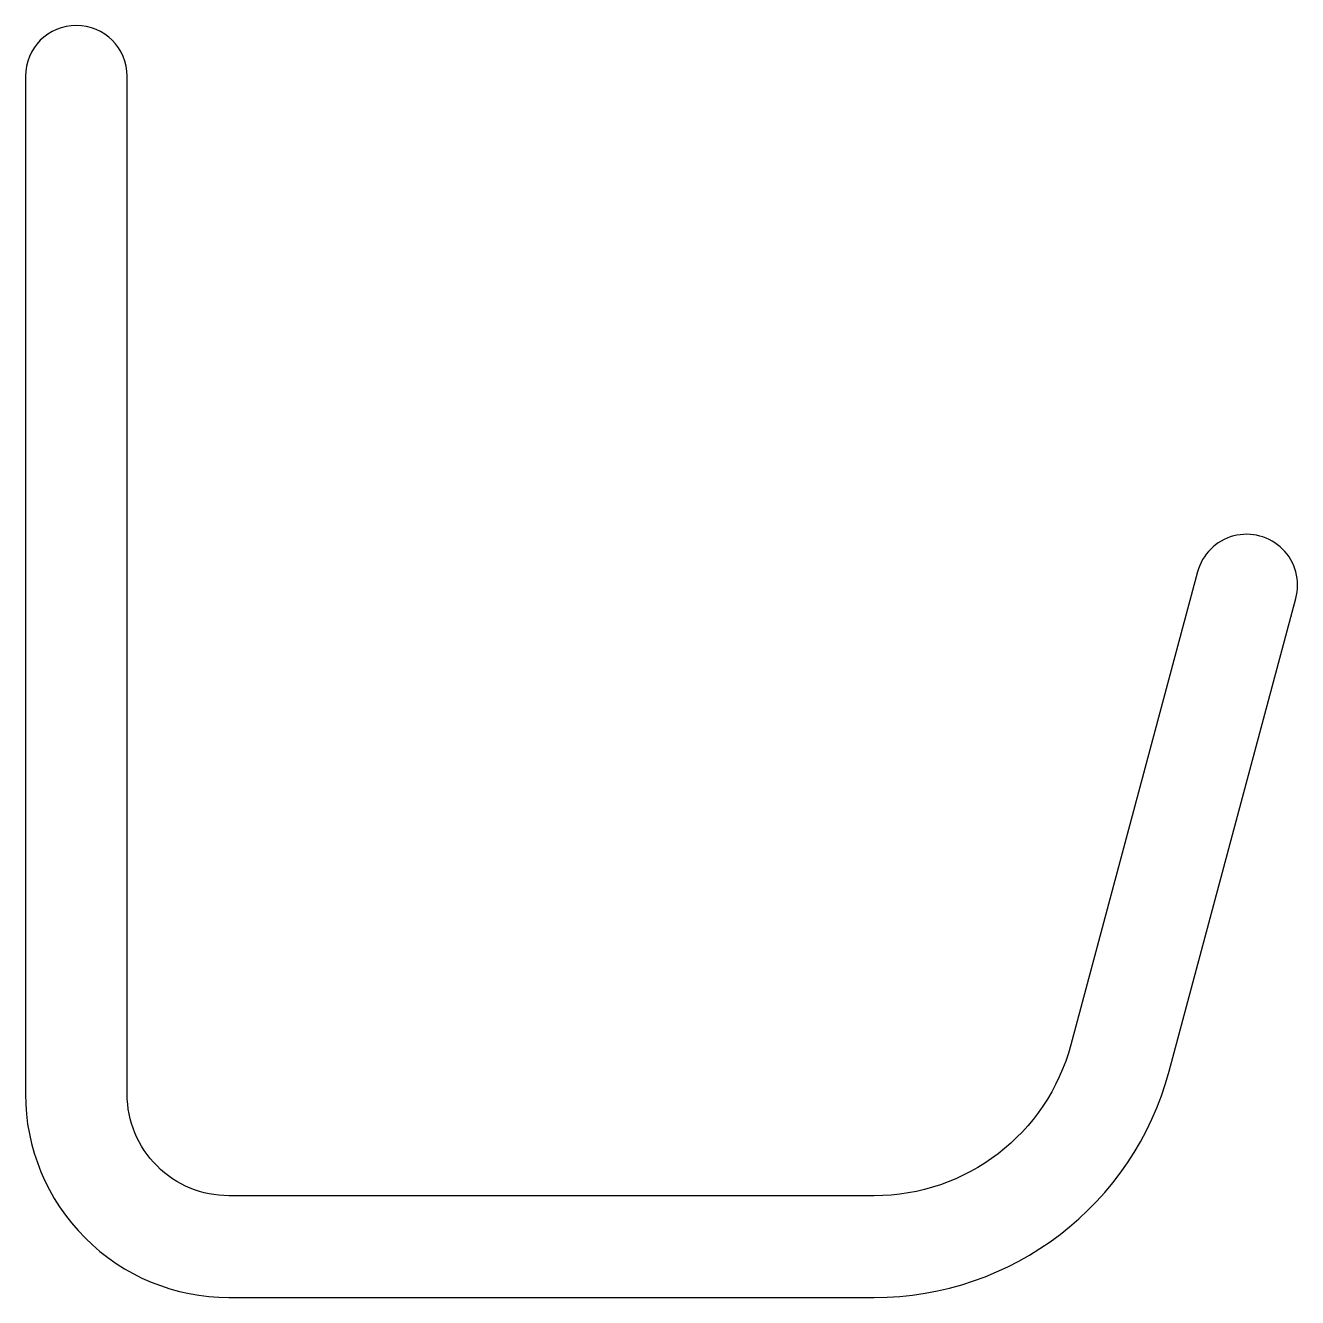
# Model space of a CAD drawing. Extents: x 167.8 to 192.8, y 215 to 240.
import ezdxf

# ---------------------------------------------------------------- set-up
doc = ezdxf.new("R2010")
doc.units = 0
doc.layers.get('0').update_dxf_attribs({"linetype": 'CONTINUOUS'})

msp = doc.modelspace()

# ---------------------------------------------------------------- linework, layer by layer
msp.add_lwpolyline([(192.809, 228.698, 1), (190.877, 229.216), (188.387, 219.921, -0.339454), (184.523, 216.957), (171.843, 216.957, -0.414214), (169.843, 218.957), (169.843, 238.957, 1), (167.843, 238.957), (167.843, 218.957, 0.414214), (171.843, 214.957), (184.523, 214.957, 0.339454), (190.319, 219.404)], format="xyb", close=True)

doc.saveas('drawing.dxf')
